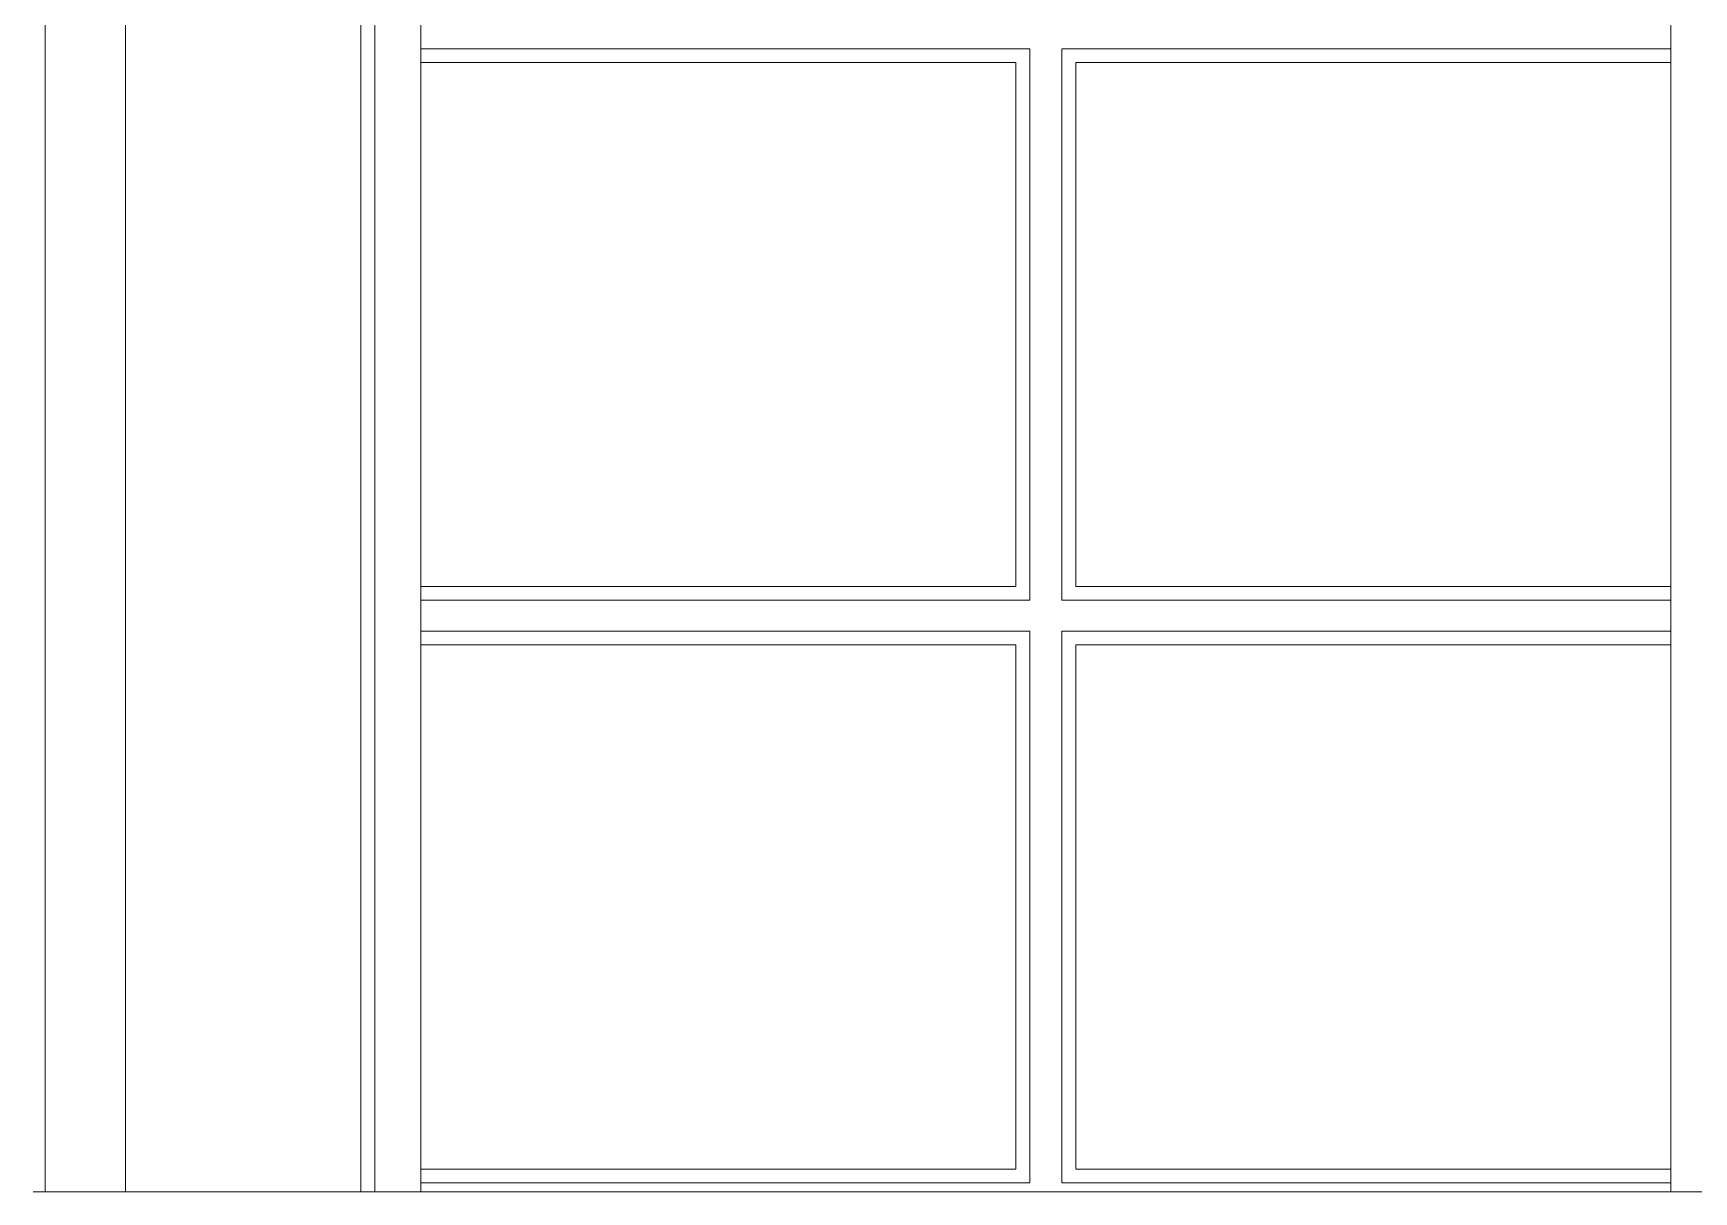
# Model space of a CAD drawing. Header units: inches. Extents: x 135267 to 147066, y -21506 to -19082.
# Drawn here: x 138784.71 to 138814.58, y -20216.29 to -20195.46 of the extents above; entities that cross this region are included whole.
import ezdxf

# ---------------------------------------------------------------- set-up
doc = ezdxf.new("R2010")
doc.units = ezdxf.units.IN
doc.header["$LTSCALE"] = 0.5
doc.header["$MEASUREMENT"] = 0
doc.layers.add('PARAPET', color=50, linetype='Continuous', lineweight=13)
doc.layers.add('window', color=4, linetype='Continuous', lineweight=13)

msp = doc.modelspace()

# ---------------------------------------------------------------- linework, layer by layer
at = {"layer": 'PARAPET'}
for p, q in [((138784.706, -20216.295), (138784.923, -20216.295)), ((138784.923, -20216.295), (138818.923, -20216.295))]:
    msp.add_line(p, q, dxfattribs=at)
at = {"layer": 'window'}
for p, q in [((138784.923, -20216.295), (138784.923, -20168.295)), ((138786.369, -20169.877), (138786.369, -20216.295)), ((138790.599, -20173.98), (138790.599, -20216.295)), ((138790.851, -20216.295), (138790.851, -20174.225)), ((138791.679, -20175.028), (138791.679, -20216.295)), ((138814.166, -20216.295), (138814.166, -20175.028)), ((138791.679, -20195.737), (138802.635, -20195.737)), ((138802.635, -20195.737), (138802.635, -20205.655)), ((138803.211, -20205.655), (138803.211, -20195.737)), ((138803.211, -20195.737), (138814.166, -20195.737)), ((138791.679, -20195.982), (138802.383, -20195.982)), ((138802.383, -20195.982), (138802.383, -20205.411)), ((138803.463, -20195.982), (138803.463, -20205.411)), ((138803.463, -20195.982), (138814.166, -20195.982)), ((138791.679, -20205.411), (138802.383, -20205.411)), ((138803.463, -20205.411), (138814.166, -20205.411)), ((138802.635, -20205.655), (138791.679, -20205.655)), ((138814.166, -20205.655), (138803.211, -20205.655)), ((138791.679, -20206.214), (138802.635, -20206.214)), ((138802.635, -20206.214), (138802.635, -20216.132)), ((138803.211, -20216.132), (138803.211, -20206.214)), ((138803.211, -20206.214), (138814.166, -20206.214)), ((138791.679, -20206.459), (138802.383, -20206.459)), ((138802.383, -20206.459), (138802.383, -20215.888)), ((138803.463, -20206.459), (138803.463, -20215.888)), ((138803.463, -20206.459), (138814.166, -20206.459)), ((138791.679, -20215.888), (138802.383, -20215.888)), ((138803.463, -20215.888), (138814.166, -20215.888)), ((138802.635, -20216.132), (138791.679, -20216.132)), ((138814.166, -20216.132), (138803.211, -20216.132))]:
    msp.add_line(p, q, dxfattribs=at)

doc.saveas('drawing.dxf')
